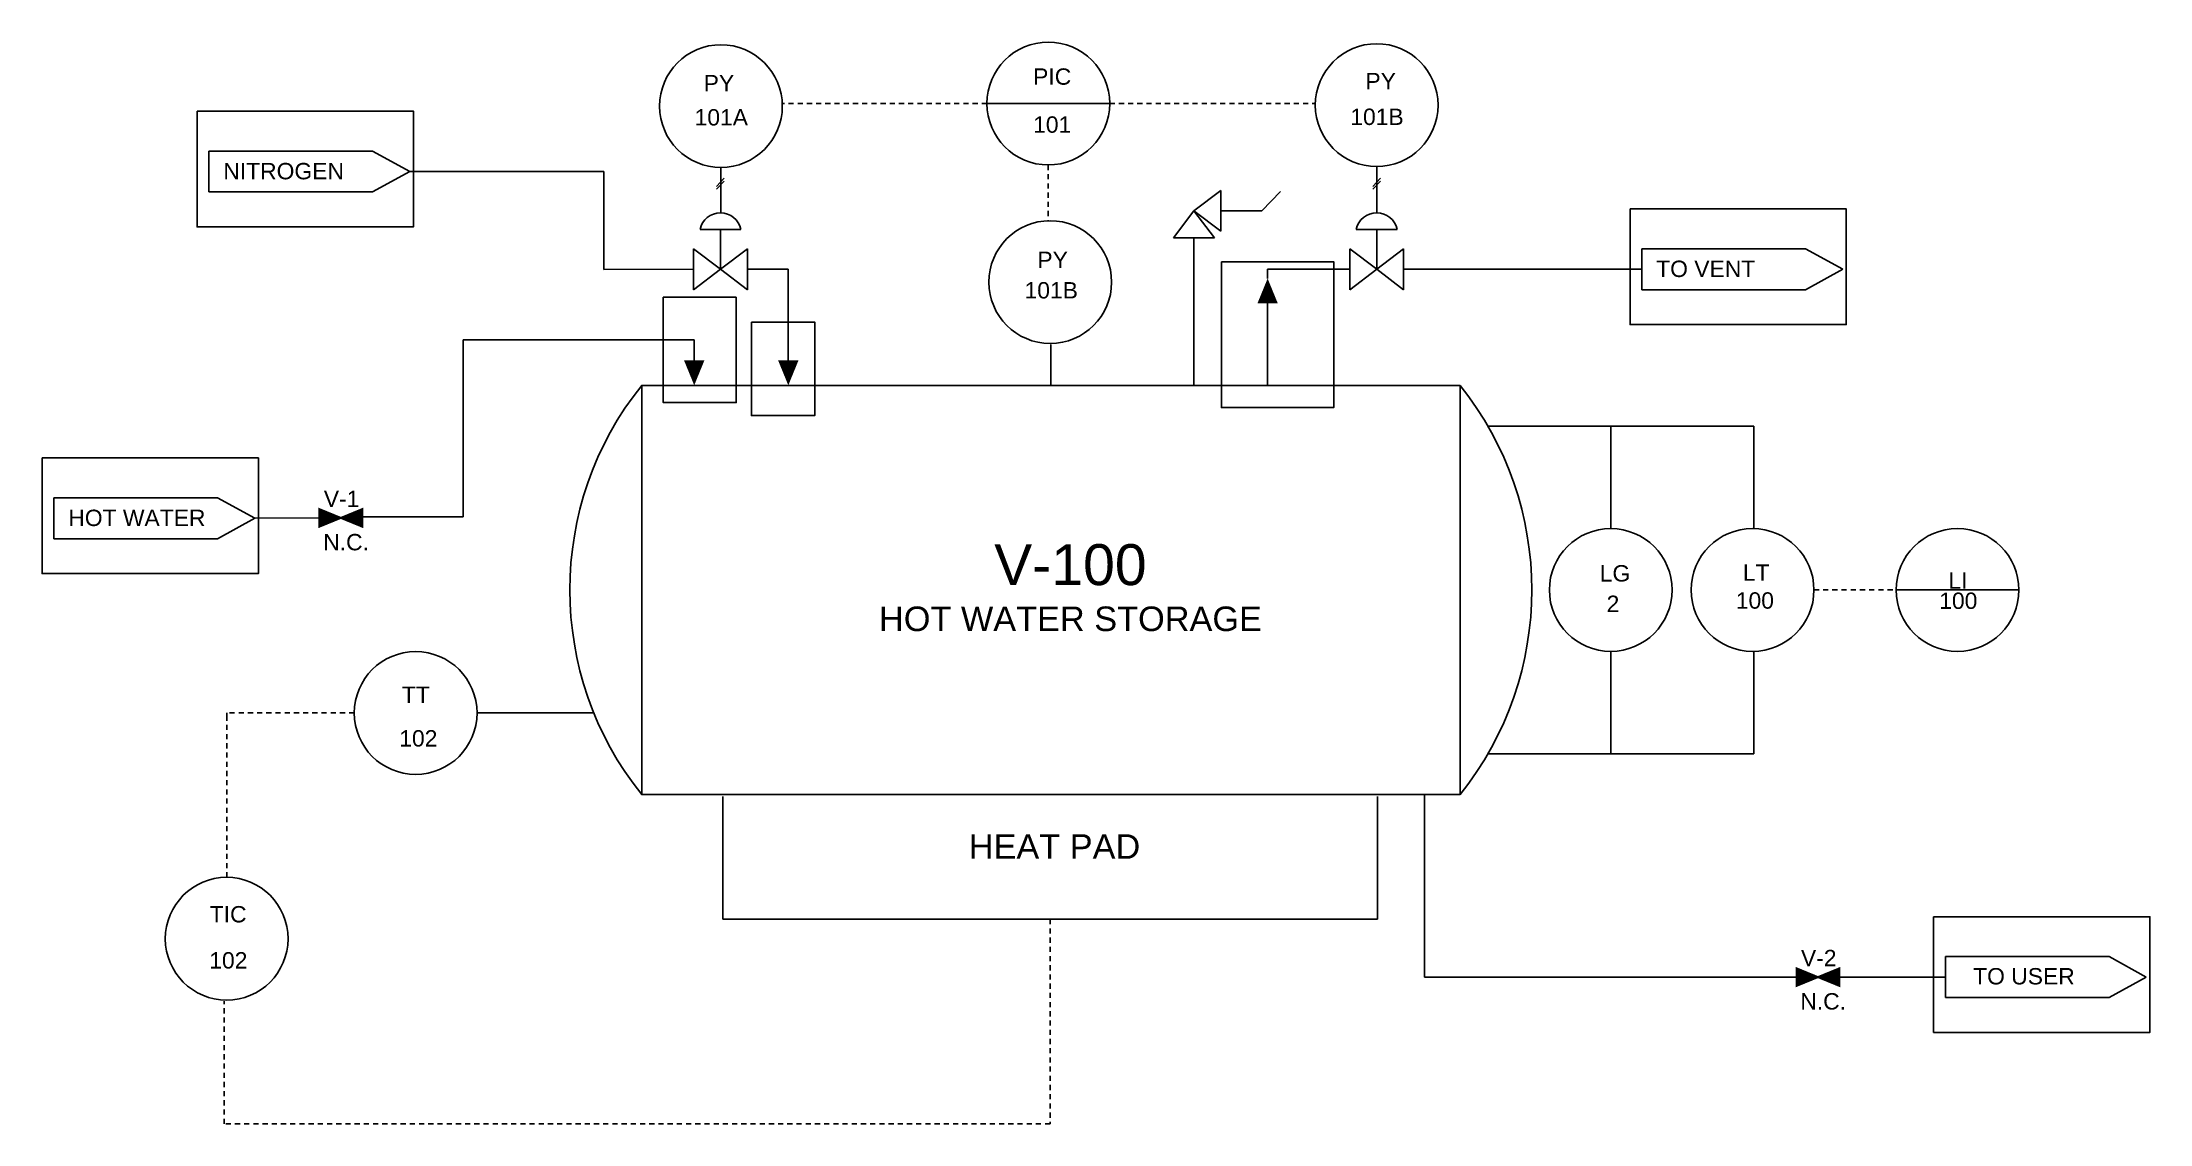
# Model space of a CAD drawing. Header units: inches. Extents: x 10.3 to 61.8, y 21.7 to 48.1.
import ezdxf

# ---------------------------------------------------------------- set-up
doc = ezdxf.new("R2010")
doc.units = ezdxf.units.IN
doc.header["$MEASUREMENT"] = 0
doc.linetypes.add('HIDDEN2', pattern=[0.1875, 0.125, -0.0625])
doc.styles.get("Standard").update_dxf_attribs({"font": 'Arial.ttf'})

msp = doc.modelspace()

# ---------------------------------------------------------------- linework, layer by layer
at = {"linetype": 'HIDDEN2'}
for p, q in [((33.423, 46.582), (28.423, 46.582)), ((36.423, 46.582), (41.423, 46.582)), ((34.923, 45.082), (34.923, 43.72)), ((53.635, 34.697), (55.635, 34.697)), ((14.842, 27.676), (14.842, 31.512)), ((17.96, 31.692), (14.845, 31.692)), ((34.969, 26.653), (34.969, 21.653)), ((14.784, 21.653), (14.784, 24.653)), ((34.969, 21.653), (14.784, 21.653))]:
    msp.add_line(p, q, dxfattribs=at)
for p, q in [((34.923, 46.582), (33.423, 46.582)), ((34.923, 46.582), (36.423, 46.582)), ((14.409, 45.421), (14.409, 44.421)), ((14.409, 45.421), (18.409, 45.421)), ((18.409, 45.421), (19.317, 44.921)), ((19.317, 44.921), (18.409, 44.421)), ((19.317, 44.921), (24.062, 44.921)), ((24.062, 44.921), (24.062, 42.528)), ((26.922, 45.02), (26.922, 43.912)), ((42.949, 45.044), (42.949, 43.912)), ((14.409, 44.421), (18.409, 44.421)), ((27.003, 44.755), (26.817, 44.557)), ((27.003, 44.689), (26.817, 44.491)), ((38.481, 43.96), (39.139, 44.46)), ((39.139, 43.96), (39.139, 44.46)), ((40.139, 43.96), (40.599, 44.431)), ((43.041, 44.755), (42.856, 44.557)), ((43.041, 44.689), (42.856, 44.491)), ((37.981, 43.302), (38.481, 43.96)), ((38.481, 43.96), (38.981, 43.302)), ((39.139, 43.46), (38.481, 43.96)), ((39.139, 43.96), (39.139, 43.46)), ((39.139, 43.96), (40.139, 43.96)), ((26.41, 43.505), (27.41, 43.505)), ((26.91, 43.505), (26.91, 42.534)), ((38.481, 43.302), (37.981, 43.302)), ((38.481, 39.697), (38.481, 43.302)), ((38.481, 43.302), (38.981, 43.302)), ((42.449, 43.505), (43.449, 43.505)), ((42.949, 43.505), (42.949, 42.534)), ((26.252, 42.534), (26.252, 43.034)), ((26.252, 43.034), (26.91, 42.534)), ((26.91, 42.534), (27.568, 43.034)), ((27.568, 42.534), (27.568, 43.034)), ((42.291, 42.534), (42.291, 43.034)), ((42.291, 43.034), (42.949, 42.534)), ((42.949, 42.534), (43.607, 43.034)), ((43.607, 42.534), (43.607, 43.034)), ((49.43, 43.034), (49.43, 42.034)), ((49.43, 43.034), (53.43, 43.034)), ((53.43, 43.034), (54.338, 42.534)), ((26.252, 42.534), (24.062, 42.528)), ((26.252, 42.534), (26.252, 42.034)), ((26.91, 42.534), (26.252, 42.034)), ((27.568, 42.034), (26.91, 42.534)), ((27.568, 42.534), (27.568, 42.034)), ((27.568, 42.534), (28.568, 42.534)), ((28.568, 40.309), (28.568, 42.534)), ((40.283, 42.308), (40.283, 42.534)), ((42.291, 42.534), (40.283, 42.534)), ((42.291, 42.534), (42.291, 42.034)), ((42.949, 42.534), (42.291, 42.034)), ((43.607, 42.034), (42.949, 42.534)), ((43.607, 42.534), (43.607, 42.034)), ((43.607, 42.534), (47.43, 42.534)), ((47.43, 42.534), (49.43, 42.534)), ((54.338, 42.534), (53.43, 42.034)), ((49.43, 42.034), (53.43, 42.034)), ((40.283, 39.697), (40.283, 41.697)), ((26.269, 40.809), (20.621, 40.809)), ((20.621, 40.809), (20.621, 36.481)), ((26.269, 40.309), (26.269, 40.809)), ((34.986, 39.697), (34.986, 40.697)), ((44.986, 39.697), (44.986, 39.697)), ((45.669, 38.697), (48.669, 38.697)), ((48.669, 38.697), (48.669, 36.197)), ((48.669, 38.697), (52.169, 38.697)), ((52.169, 38.697), (52.169, 36.195)), ((10.621, 36.949), (10.621, 35.949)), ((10.621, 36.949), (14.621, 36.949)), ((14.621, 36.949), (15.528, 36.449)), ((15.528, 36.449), (14.621, 35.949)), ((15.528, 36.449), (17.085, 36.458)), ((20.621, 36.481), (18.164, 36.481)), ((10.621, 35.949), (14.621, 35.949)), ((55.635, 34.697), (58.645, 34.697)), ((48.669, 30.697), (48.669, 33.197)), ((52.169, 30.697), (52.169, 33.2)), ((14.842, 31.512), (14.845, 31.692)), ((22.969, 31.697), (20.969, 31.697)), ((22.969, 31.697), (23.814, 31.697)), ((45.669, 30.697), (48.669, 30.697)), ((48.669, 30.697), (52.169, 30.697)), ((24.986, 29.697), (24.986, 29.697)), ((24.986, 29.697), (24.986, 29.697)), ((24.986, 29.697), (24.986, 29.697)), ((26.969, 26.653), (26.969, 29.653)), ((42.969, 26.653), (42.969, 29.653)), ((44.119, 29.697), (44.119, 25.238)), ((26.969, 26.653), (42.969, 26.653)), ((56.85, 25.738), (56.85, 24.738)), ((56.85, 25.738), (60.85, 25.738)), ((60.85, 25.738), (61.758, 25.238)), ((44.119, 25.238), (53.187, 25.238)), ((54.28, 25.238), (56.85, 25.238)), ((56.85, 24.738), (60.85, 24.738)), ((61.758, 25.238), (60.85, 24.738))]:
    msp.add_line(p, q)
at = {"color": 5}
for points in [[(14.12, 46.396), (19.404, 46.396), (19.404, 43.568), (14.12, 43.568)], [(27.668, 41.243), (29.213, 41.243), (29.213, 38.956), (27.668, 38.956)]]:
    msp.add_lwpolyline(points, close=True, dxfattribs=at)
for points, format in [([(26.41, 43.505, -0.813972), (27.41, 43.505, -0.162484)], "xyb"), ([(42.449, 43.505, -0.813972), (43.449, 43.505, -0.162484)], "xyb"), ([(40.283, 42.308, 0, 0.5, 0), (40.283, 41.697, 0.5, 0.5, 0)], "xyseb"), ([(26.269, 39.698, 0, 0.5, 0), (26.269, 40.309, 0.5, 0.5, 0)], "xyseb"), ([(28.568, 39.698, 0, 0.5, 0), (28.568, 40.309, 0.5, 0.5, 0)], "xyseb"), ([(24.986, 39.697, 0.351441), (24.986, 29.697, 0.352019)], "xyb"), ([(44.986, 29.697), (44.986, 39.697, 1205.593728)], "xyb"), ([(44.986, 39.697, -0.350721), (44.986, 29.697, -0.162484)], "xyb"), ([(17.696, 36.458, 0, 0.5, 0), (17.085, 36.458, 0.5, 0.5, 0)], "xyseb"), ([(17.567, 36.458, 0, 0.5, 0), (18.178, 36.458, 0.5, 0.5, 0)], "xyseb"), ([(53.798, 25.238, 0, 0.5, 0), (53.187, 25.238, 0.5, 0.5, 0)], "xyseb"), ([(53.669, 25.238, 0, 0.5, 0), (54.28, 25.238, 0.5, 0.5, 0)], "xyseb")]:
    msp.add_lwpolyline(points, format=format)
at = {"color": 3}
for points in [[(49.142, 44.009), (54.426, 44.009), (54.426, 41.181), (49.142, 41.181)], [(39.155, 42.716), (41.9, 42.716), (41.9, 39.155), (39.155, 39.155)]]:
    msp.add_lwpolyline(points, close=True, dxfattribs=at)
at = {"color": 1}
for points in [[(27.296, 41.849), (25.513, 41.849), (25.513, 39.276), (27.296, 39.276)], [(10.332, 37.924), (15.616, 37.924), (15.616, 35.096), (10.332, 35.096)]]:
    msp.add_lwpolyline(points, close=True, dxfattribs=at)
msp.add_lwpolyline([(44.986, 39.697), (24.986, 39.697), (24.986, 29.697), (44.986, 29.697)], close=True)
msp.add_lwpolyline([(44.986, 34.697), (44.986, 34.697), (44.986, 39.697)])
at = {"color": 2}
msp.add_lwpolyline([(56.561, 26.713), (61.845, 26.713), (61.845, 23.885), (56.561, 23.885)], close=True, dxfattribs=at)
for centre in [(26.922, 46.52), (34.923, 46.582), (42.949, 46.544), (34.97, 42.22), (48.669, 34.697), (52.135, 34.697), (57.145, 34.697), (19.46, 31.692), (14.842, 26.176)]:
    msp.add_circle(centre, 1.5)

# ---------------------------------------------------------------- texts
at = {"char_height": 0.4, "attachment_point": 1}
for s, insert in [('PIC', (34.552, 47.441)), ('PY', (34.656, 42.963))]:
    msp.add_mtext(s, dxfattribs=dict(at, insert=insert))
at = {"attachment_point": 1}
for s, width, insert, char_height in [('PY', 0.966, (26.5, 47.28), 0.4), ('PY', 0.84397, (42.674, 47.331), 0.4), ('101A', 0.90653, (26.278, 46.446), 0.4), ('101B', 0.80847, (42.304, 46.458), 0.4), ('101', 0.97535, (34.552, 46.269), 0.4), ('NITROGEN', 3.47148, (14.759, 45.131), 0.4), ('TO VENT', 3.47148, (49.78, 42.744), 0.4), ('101B', 0.80958, (34.342, 42.22), 0.4), ('V-1', 0.60912, (17.216, 37.124), 0.4), ('HOT WATER', 3.47148, (10.971, 36.659), 0.4), ('N.C.', 0.88987, (17.201, 36.066), 0.4), ('V-100', 4.34906, (33.599, 35.816), 1), ('LG', 0.75557, (48.4, 35.304), 0.4), ('LT', 0.75664, (51.898, 35.321), 0.4), ('LI', 0.54361, (56.923, 35.129), 0.4), ('2', 0.4, (48.568, 34.56), 0.4), ('100', 0.99738, (51.726, 34.64), 0.4), ('100', 0.99635, (56.698, 34.634), 0.4), ('HOT WATER STORAGE', 17.58226, (30.785, 34.293), 0.6), ('TT', 2.8607, (19.123, 32.335), 0.4), ('102', 0.96041, (19.06, 31.272), 0.4), ('HEAT PAD', 5.17536, (32.979, 28.729), 0.6), ('TIC', 0.87307, (14.427, 26.974), 0.4), ('102', 0.931, (14.416, 25.848), 0.4), ('V-2', 0.60912, (53.318, 25.904), 0.4), ('TO USER', 2.97272, (57.526, 25.459), 0.4), ('N.C.', 0.88987, (53.302, 24.846), 0.4)]:
    msp.add_mtext_dynamic_manual_height_columns(s, width=width, gutter_width=1, heights=[0], dxfattribs=dict(at, insert=insert, char_height=char_height))

doc.saveas('drawing.dxf')
